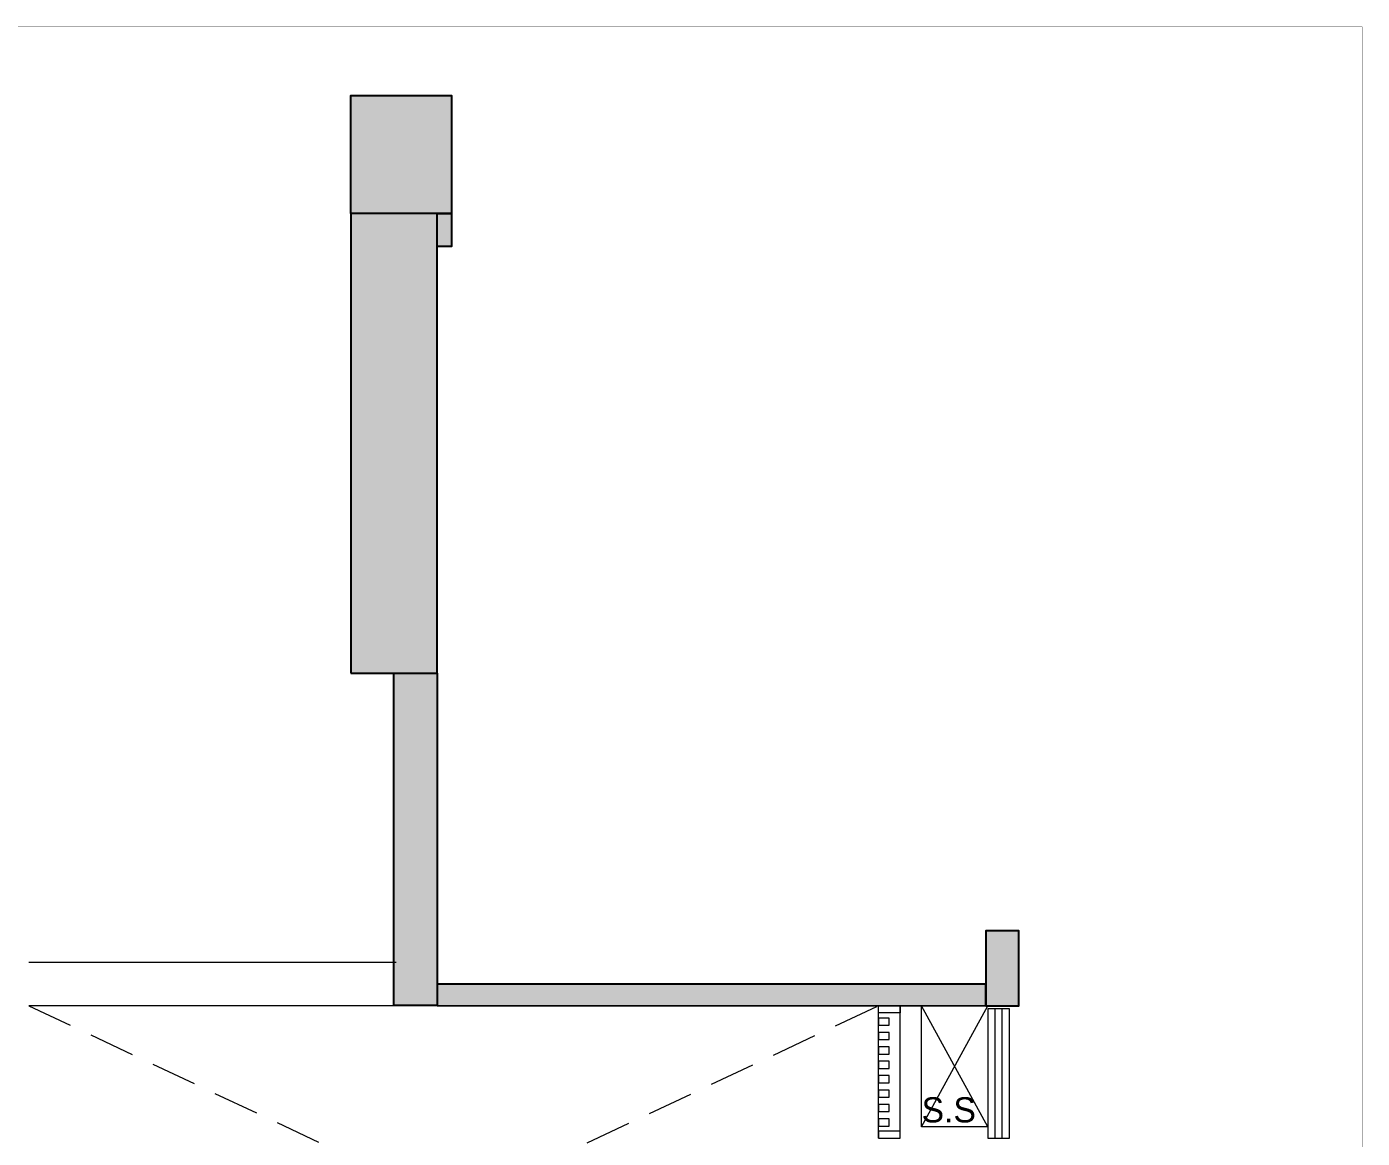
# Model space of a CAD drawing. Header units: millimetres. Extents: x 307301 to 459443, y -2888111 to -2805601.
# Drawn here: x 450168 to 459443, y -2872610 to -2864893 of the extents above; entities that cross this region are included whole.
import ezdxf

# ---------------------------------------------------------------- set-up
doc = ezdxf.new("R2010")
doc.units = ezdxf.units.MM
doc.header["$LTSCALE"] = 10
doc.header["$MEASUREMENT"] = 0
doc.linetypes.add('DASHED', pattern=[19.05, 12.7, -6.35])
doc.linetypes.add('HIDDEN', pattern=[9.525, 6.35, -3.175])
for name, color, linetype in [('COL', 2, 'Continuous'), ('PDA FURNITURE', 6, 'Continuous'), ('WALL - PDA', 1, 'Continuous')]:
    doc.layers.add(name, color=color, linetype=linetype)
for name, color, linetype, lineweight in [('COLUMN HATCH', 252, 'Continuous', 5), ('DOTTED', 7, 'DASHED', 5), ('ELEV', 143, 'Continuous', 9), ('HATCH WALL', 8, 'Continuous', 0), ('sanitary', 251, 'Continuous', 9), ('TEXT', 6, 'Continuous', 5), ('WIN', 5, 'Continuous', 9)]:
    doc.layers.add(name, color=color, linetype=linetype, lineweight=lineweight)
doc.styles.add('ARIAL', font='GOTHIC.TTF')

# ---------------------------------------------------------------- blocks, each defined once
blk = doc.blocks.new('*U34')
at = {"layer": 'WIN'}
for p, q in [((7736.6, -264052.8), (8636.1, -264052.8)), ((7736.6, -264102.8), (8636.1, -264102.8))]:
    blk.add_line(p, q, dxfattribs=at)
blk.add_lwpolyline([(7736.6, -264002.8), (8636.1, -264002.8), (8636.1, -264152.8), (7736.6, -264152.8)], close=True, dxfattribs=at)
blk = doc.blocks.new('A$C9a3b0c70')
at = {"layer": 'COLUMN HATCH'}
h = blk.add_hatch(color=252, dxfattribs=at)
h.dxf.hatch_style = 1
h.paths.add_polyline_path([(18450.1, 8942.3), (18750.1, 8942.3), (18750.1, 11251.2), (18450.1, 11251.2)])
h = blk.add_hatch(color=252, dxfattribs=at)
h.dxf.hatch_style = 1
h.paths.add_polyline_path([(22559.8, 11252.3), (22789.5, 11252.3), (22789.5, 10732.6), (22559.8, 10732.6)])
h = blk.add_hatch(color=252, dxfattribs=at)
h.dxf.hatch_style = 1
h.paths.add_polyline_path([(18149.9, 8942.3), (18149.9, 5752.3), (18749.9, 5752.3), (18749.9, 8942.3)])
h = blk.add_hatch(color=252, dxfattribs=at)
h.dxf.hatch_style = 1
h.paths.add_polyline_path([(18750, 5752.2), (18849.9, 5752.2), (18849.9, 5982.3), (18750, 5982.3)])
h = blk.add_hatch(color=252, dxfattribs=at)
h.dxf.hatch_style = 1
h.paths.add_polyline_path([(18849.9, 5192.2), (18849.9, 5192.2), (18849.9, 5752.2), (18149.9, 5752.3), (18150, 4932.3), (18849.9, 4932.2)])
at = {"layer": 'HATCH WALL'}
blk.add_hatch(color=7, dxfattribs=at).paths.add_polyline_path([(22559.8, 11102.3), (18750.1, 11101.2), (18750.1, 11251.2), (22559.8, 11252.3)])
at = {"layer": 'COL'}
for points in [[(18450.1, 8942.3), (18750.1, 8942.3), (18750.1, 11251.2), (18450.1, 11251.2)], [(22559.8, 11252.3), (22789.5, 11252.3), (22789.5, 10732.6), (22559.8, 10732.6)], [(18149.9, 8942.3), (18749.9, 8942.3), (18749.9, 5752.3), (18149.9, 5752.3)]]:
    blk.add_lwpolyline(points, close=True, dxfattribs=at)
at = {"layer": 'COL', "elevation": 0.1}
for points in [[(18750, 5752.2), (18849.9, 5752.2), (18849.9, 5982.3), (18750, 5982.3)], [(18849.9, 5192.2), (18849.9, 5192.2), (18849.9, 5752.2), (18149.9, 5752.3), (18150, 4932.3), (18849.9, 4932.2)]]:
    blk.add_lwpolyline(points, close=True, dxfattribs=at)
at = {"layer": 'WALL - PDA'}
blk.add_lwpolyline([(22559.8, 11102.3), (18750.1, 11101.2), (18750.1, 11251.2), (22559.8, 11252.3)], close=True, dxfattribs=at)

msp = doc.modelspace()

# ---------------------------------------------------------------- linework, layer by layer
at = {"layer": 'DOTTED', "color": 0, "ltscale": 50}
for p, q in [((456082.2, -2872609.7, -0.1), (456082.2, -2871689.7, -0.1)), ((456232.2, -2872609.7, -0.1), (456232.2, -2871689.7, -0.1)), ((456382.2, -2872529.7, -0.1), (456842.2, -2871689.7, -0.1)), ((456842.2, -2872529.7, -0.1), (456382.2, -2871689.7, -0.1))]:
    msp.add_line(p, q, dxfattribs=at)
at = {"layer": 'DOTTED', "color": 8, "linetype": 'HIDDEN', "ltscale": 5, "elevation": -0.1}
for points in [[(450182.1, -2874464.7), (456082.1, -2871689.7)], [(450182.1, -2871689.7), (456082.1, -2874464.7)]]:
    msp.add_lwpolyline(points, dxfattribs=at)
at = {"layer": 'ELEV', "ltscale": 50}
for p, q in [((452732.2, -2871389.7, -0.1), (450182.2, -2871389.7, -0.1)), ((452732.2, -2871689.7, -0.1), (450182.2, -2871689.7, -0.1)), ((456382.2, -2872529.7, -0.1), (456382.2, -2871689.7, -0.1)), ((456842.2, -2872529.7, -0.1), (456382.2, -2872529.7, -0.1))]:
    msp.add_line(p, q, dxfattribs=at)
at = {"layer": 'PDA FURNITURE', "color": 8, "linetype": 'HIDDEN', "ltscale": 10, "const_width": 2}
msp.add_lwpolyline([(436815.2, -2864894.4), (459441.6, -2864894.4), (459441.6, -2888110.5), (436815.2, -2888110.5)], close=True, dxfattribs=at)
at = {"layer": 'sanitary', "ltscale": 50, "elevation": -0.1}
for points in [[(456232.2, -2871739.7), (456082.2, -2871739.7), (456082.2, -2871689.7), (456232.2, -2871689.7)], [(456157.2, -2871774.9), (456082.2, -2871774.9), (456082.2, -2871824.9), (456157.2, -2871824.9)], [(456157.2, -2871874.8), (456082.2, -2871874.8), (456082.2, -2871924.8), (456157.2, -2871924.8)], [(456157.2, -2871974.8), (456082.2, -2871974.8), (456082.2, -2872024.8), (456157.2, -2872024.8)], [(456157.2, -2872074.8), (456082.2, -2872074.8), (456082.2, -2872124.8), (456157.2, -2872124.8)], [(456157.2, -2872174.7), (456082.2, -2872174.7), (456082.2, -2872224.7), (456157.2, -2872224.7)], [(456157.2, -2872274.7), (456082.2, -2872274.7), (456082.2, -2872324.7), (456157.2, -2872324.7)], [(456157.2, -2872374.7), (456082.2, -2872374.7), (456082.2, -2872424.7), (456157.2, -2872424.7)], [(456157.2, -2872474.6), (456082.2, -2872474.6), (456082.2, -2872524.6), (456157.2, -2872524.6)], [(456232.2, -2872559.8), (456082.2, -2872559.8), (456082.2, -2872609.7), (456232.2, -2872609.7)]]:
    msp.add_lwpolyline(points, close=True, dxfattribs=at)

# ---------------------------------------------------------------- block references
at = {"xscale": -1}
for name, p, rotation in [('A$C9a3b0c70', (434267.6, -2860437.7), 180), ('*U34', (720994.9, -2880346.4), 270)]:
    msp.add_blockref(name, p, dxfattribs=dict(at, rotation=rotation))

# ---------------------------------------------------------------- texts
at = {"layer": 'TEXT', "color": 7, "linetype": 'ByBlock', "style": 'ARIAL'}
msp.add_text('S.S', height=175, rotation=0.00264, dxfattribs=at).set_placement((456382.1, -2872499.8, -0.1))

doc.saveas('drawing.dxf')
